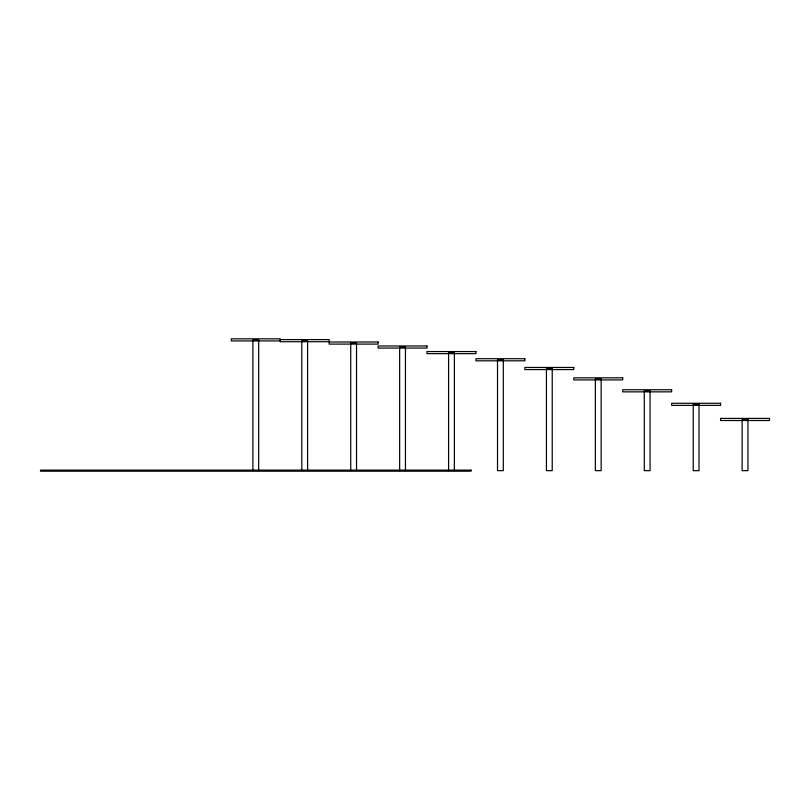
<?xml version="1.0" encoding="UTF-8"?>
<svg xmlns="http://www.w3.org/2000/svg" width="810" height="810" viewBox="0 0 810 810"><rect width="100%" height="100%" fill="white"/><g stroke="black" fill="none" stroke-linecap="round" stroke-linejoin="round"><path stroke-width="1.21" d="M280.24 339.613L329.164 339.613L329.164 341.709L280.24 341.709L280.24 338.813L231.316 338.813L231.316 340.919L280.24 340.919M454.38 470.661L454.38 352.603L448.588 352.603L448.588 470.661M405.445 470.661L405.445 347.024L399.654 347.024L399.654 470.661M356.522 470.661L356.522 343.045L350.73 343.045L350.73 470.661M307.598 470.661L307.598 340.666L301.806 340.666L301.806 470.661M258.673 470.661L258.673 339.866L252.882 339.866L252.882 470.661M378.088 342.002L329.164 342.002L329.164 344.098L378.088 344.098L378.088 342.002M427.012 345.981L378.088 345.981L378.088 348.077L427.012 348.077L427.012 345.981M475.946 351.55L427.012 351.55L427.012 353.656L475.946 353.656L475.946 351.55M524.87 358.708L475.946 358.708L475.946 360.815L524.87 360.815L524.87 358.708M503.304 359.761L497.512 359.761L497.512 470.661L503.304 470.661L503.304 359.761M573.794 367.467L524.87 367.467L524.87 369.573L573.794 369.573L573.794 367.467M552.228 368.52L546.436 368.52L546.436 470.661L552.228 470.661L552.228 368.52M622.718 377.814L573.794 377.814L573.794 379.92L622.718 379.92L622.718 377.814M601.152 378.867L595.36 378.867L595.36 470.661L601.152 470.661L601.152 378.867M671.652 389.752L622.718 389.752L622.718 391.858L671.652 391.858L671.652 389.752M650.076 390.805L644.284 390.805L644.284 470.661L650.076 470.661L650.076 390.805M720.576 403.279L671.652 403.279L671.652 405.385L720.576 405.385L720.576 403.279M699.01 404.332L693.218 404.332L693.218 470.661L699.01 470.661L699.01 404.332M769.5 418.406L720.576 418.406L720.576 420.511L769.5 420.511L769.5 418.406M747.934 419.458L742.142 419.458L742.142 470.661L747.934 470.661L747.934 419.458M471.045 470.134L40.5 470.134L40.5 471.187L471.045 471.187L471.045 470.134"/></g></svg>
